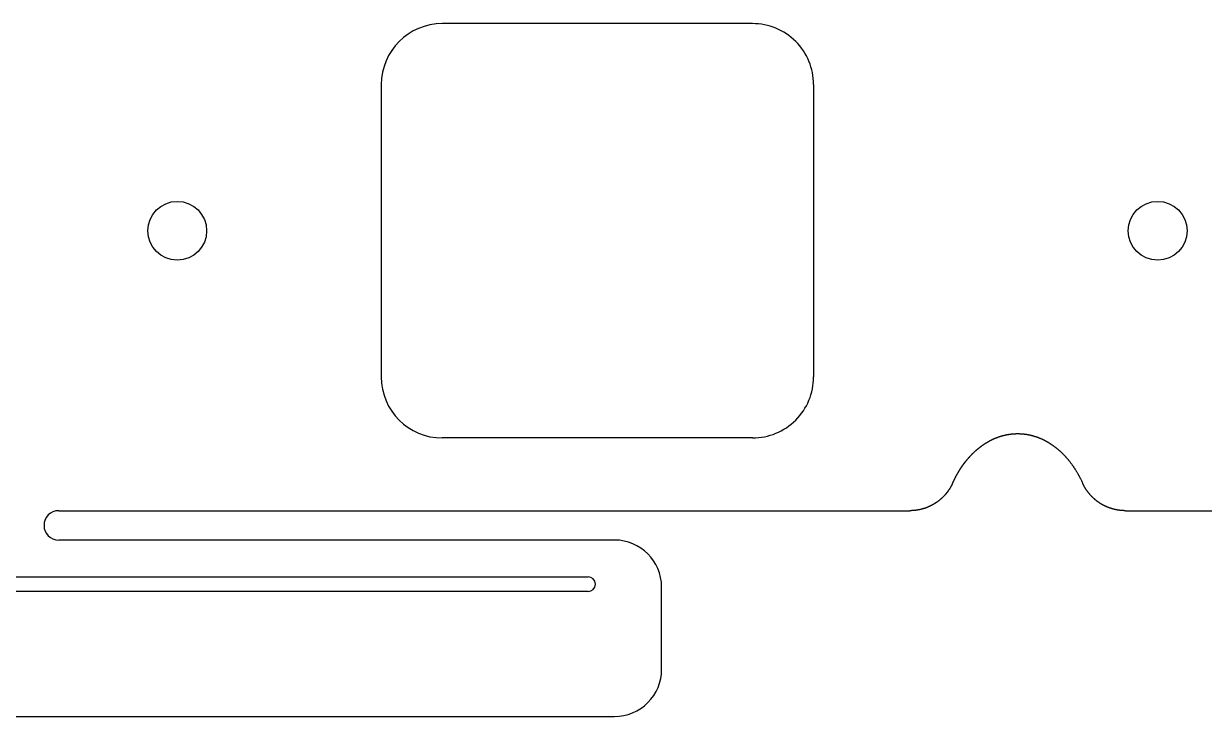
# Model space of a CAD drawing. Header units: millimetres. Extents: x -10 to 276, y -93 to 17.
# Drawn here: x 166.23 to 206.38, y -92.72 to -69.15 of the extents above; entities that cross this region are included whole.
import ezdxf

# ---------------------------------------------------------------- set-up
doc = ezdxf.new("R2010")
doc.units = ezdxf.units.MM
doc.layers.add('BLACK', color=7, linetype='CONTINUOUS')
doc.layers.add('Edge.Cuts', color=53, linetype='CONTINUOUS')

msp = doc.modelspace()

# ---------------------------------------------------------------- linework, layer by layer
at = {"layer": 'BLACK', "linetype": 'Continuous'}
for p, q in [((199.897659, -83.107439), (199.903838, -83.107037)), ((199.903838, -83.107037), (199.910017, -83.106655)), ((199.910017, -83.106655), (199.916198, -83.106293)), ((199.916198, -83.106293), (199.922378, -83.105951)), ((199.922378, -83.105951), (199.928559, -83.105628)), ((199.928559, -83.105628), (199.93474, -83.105326)), ((199.93474, -83.105326), (199.940922, -83.105044)), ((199.940922, -83.105044), (199.947103, -83.104782)), ((199.947103, -83.104782), (199.953285, -83.10454)), ((199.953285, -83.10454), (199.959468, -83.104318)), ((199.959468, -83.104318), (199.96565, -83.104116)), ((199.96565, -83.104116), (199.971833, -83.103934)), ((199.971833, -83.103934), (199.978016, -83.103772)), ((199.978016, -83.103772), (199.984199, -83.10363)), ((199.984199, -83.10363), (199.990382, -83.103508)), ((199.990382, -83.103508), (199.996565, -83.103406)), ((199.996565, -83.103406), (200.002749, -83.103324)), ((200.002749, -83.103324), (200.008932, -83.103262)), ((200.008932, -83.103262), (200.015116, -83.10322)), ((200.015116, -83.10322), (200.021299, -83.103198)), ((200.021299, -83.103198), (200.027483, -83.103196)), ((200.027483, -83.103196), (200.033666, -83.103214)), ((200.033666, -83.103214), (200.03985, -83.103252)), ((200.03985, -83.103252), (200.046033, -83.10331)), ((200.046033, -83.10331), (200.052216, -83.103389)), ((200.052216, -83.103389), (200.058399, -83.103487)), ((200.058399, -83.103487), (200.064582, -83.103605)), ((200.064582, -83.103605), (200.070765, -83.103743)), ((200.070765, -83.103743), (200.076948, -83.103901)), ((200.076948, -83.103901), (200.08313, -83.104079)), ((200.08313, -83.104079), (200.089313, -83.104277)), ((200.089313, -83.104277), (200.095495, -83.104495)), ((200.095495, -83.104495), (200.101677, -83.104733)), ((200.101677, -83.104733), (200.107858, -83.104991)), ((200.107858, -83.104991), (200.11404, -83.105269)), ((200.11404, -83.105269), (200.120221, -83.105567)), ((200.120221, -83.105567), (200.126401, -83.105885)), ((200.126401, -83.105885), (200.132581, -83.106224)), ((200.132581, -83.106224), (200.138761, -83.106582)), ((200.138761, -83.106582), (200.144941, -83.10696)), ((200.144941, -83.10696), (200.15112, -83.107358)), ((198.817406, -83.50869), (198.823102, -83.504622)), ((198.823102, -83.504622), (198.828799, -83.500577)), ((198.828799, -83.500577), (198.834506, -83.49655)), ((198.834506, -83.49655), (198.840214, -83.492547)), ((198.840214, -83.492547), (198.845932, -83.488561)), ((198.845932, -83.488561), (198.851651, -83.484599)), ((198.851651, -83.484599), (198.857379, -83.480654)), ((198.857379, -83.480654), (198.863109, -83.476734)), ((198.863109, -83.476734), (198.868848, -83.472831)), ((198.868848, -83.472831), (198.874587, -83.468952)), ((198.874587, -83.468952), (198.880337, -83.46509)), ((198.880337, -83.46509), (198.886086, -83.461253)), ((198.886086, -83.461253), (198.891846, -83.457432)), ((198.891846, -83.457432), (198.897605, -83.453636)), ((198.897605, -83.453636), (198.903375, -83.449857)), ((198.903375, -83.449857), (198.909144, -83.446102)), ((198.909144, -83.446102), (198.914924, -83.442365)), ((198.914924, -83.442365), (198.920703, -83.438652)), ((198.920703, -83.438652), (198.926492, -83.434956)), ((198.926492, -83.434956), (198.93228, -83.431284)), ((198.93228, -83.431284), (198.938079, -83.427629)), ((198.938079, -83.427629), (198.943877, -83.423999)), ((198.943877, -83.423999), (198.949685, -83.420386)), ((198.949685, -83.420386), (198.955492, -83.416797)), ((198.955492, -83.416797), (198.961309, -83.413225)), ((198.961309, -83.413225), (198.967125, -83.409678)), ((198.967125, -83.409678), (198.972951, -83.406148)), ((198.972951, -83.406148), (198.978776, -83.402642)), ((198.978776, -83.402642), (198.984611, -83.399153)), ((198.984611, -83.399153), (198.990445, -83.395688)), ((198.990445, -83.395688), (198.996288, -83.392241)), ((198.996288, -83.392241), (199.00213, -83.388818)), ((199.00213, -83.388818), (199.007982, -83.385412)), ((199.007982, -83.385412), (199.013833, -83.382031)), ((199.013833, -83.382031), (199.019694, -83.378666)), ((199.019694, -83.378666), (199.025553, -83.375326)), ((199.025553, -83.375326), (199.031421, -83.372003)), ((199.031421, -83.372003), (199.037289, -83.368704)), ((199.037289, -83.368704), (199.043166, -83.365423)), ((199.043166, -83.365423), (199.049041, -83.362165)), ((199.049041, -83.362165), (199.054926, -83.358925)), ((199.054926, -83.358925), (199.060809, -83.355709)), ((199.060809, -83.355709), (199.066702, -83.35251)), ((199.066702, -83.35251), (199.072593, -83.349335)), ((199.072593, -83.349335), (199.078493, -83.346178)), ((199.078493, -83.346178), (199.084392, -83.343045)), ((199.084392, -83.343045), (199.0903, -83.339929)), ((199.0903, -83.339929), (199.096206, -83.336836)), ((199.096206, -83.336836), (199.102121, -83.333762)), ((199.102121, -83.333762), (199.108035, -83.330711)), ((199.108035, -83.330711), (199.113958, -83.327678)), ((199.113958, -83.327678), (199.119879, -83.324668)), ((199.119879, -83.324668), (199.125809, -83.321676)), ((199.125809, -83.321676), (199.131737, -83.318708)), ((199.131737, -83.318708), (199.137674, -83.315757)), ((199.137674, -83.315757), (199.143609, -83.31283)), ((199.143609, -83.31283), (199.149553, -83.309921)), ((199.149553, -83.309921), (199.155495, -83.307034)), ((199.155495, -83.307034), (199.161446, -83.304166)), ((199.161446, -83.304166), (199.167395, -83.301321)), ((199.167395, -83.301321), (199.173353, -83.298495)), ((199.173353, -83.298495), (199.179309, -83.295691)), ((199.179309, -83.295691), (199.185273, -83.292905)), ((199.185273, -83.292905), (199.191235, -83.290142)), ((199.191235, -83.290142), (199.197206, -83.287398)), ((199.197206, -83.287398), (199.203175, -83.284676)), ((199.203175, -83.284676), (199.209152, -83.281973)), ((199.209152, -83.281973), (199.215128, -83.279292)), ((199.215128, -83.279292), (199.221111, -83.27663)), ((199.221111, -83.27663), (199.227093, -83.27399)), ((199.227093, -83.27399), (199.233083, -83.271369)), ((199.233083, -83.271369), (199.239071, -83.26877)), ((199.239071, -83.26877), (199.245067, -83.26619)), ((199.245067, -83.26619), (199.251061, -83.263632)), ((199.251061, -83.263632), (199.257063, -83.261093)), ((199.257063, -83.261093), (199.263063, -83.258576)), ((199.263063, -83.258576), (199.269071, -83.256078)), ((199.269071, -83.256078), (199.275077, -83.253602)), ((199.275077, -83.253602), (199.281091, -83.251144)), ((199.281091, -83.251144), (199.287103, -83.248709)), ((199.287103, -83.248709), (199.293123, -83.246293)), ((199.293123, -83.246293), (199.299141, -83.243899)), ((199.299141, -83.243899), (199.305166, -83.241523)), ((199.305166, -83.241523), (199.31119, -83.239169)), ((199.31119, -83.239169), (199.317221, -83.236835)), ((199.317221, -83.236835), (199.32325, -83.234522)), ((199.32325, -83.234522), (199.329287, -83.232228)), ((199.329287, -83.232228), (199.335322, -83.229956)), ((199.335322, -83.229956), (199.341364, -83.227703)), ((199.341364, -83.227703), (199.347404, -83.225471)), ((199.347404, -83.225471), (199.353452, -83.223259)), ((199.353452, -83.223259), (199.359497, -83.221068)), ((199.359497, -83.221068), (199.36555, -83.218896)), ((199.36555, -83.218896), (199.371601, -83.216746)), ((199.371601, -83.216746), (199.37766, -83.214615)), ((199.37766, -83.214615), (199.383716, -83.212506)), ((199.383716, -83.212506), (199.38978, -83.210415)), ((199.38978, -83.210415), (199.395841, -83.208346)), ((199.395841, -83.208346), (199.40191, -83.206296)), ((199.40191, -83.206296), (199.407977, -83.204268)), ((199.407977, -83.204268), (199.414051, -83.202259)), ((199.414051, -83.202259), (199.420122, -83.200271)), ((199.420122, -83.200271), (199.426201, -83.198302)), ((199.426201, -83.198302), (199.432278, -83.196354)), ((199.432278, -83.196354), (199.438362, -83.194426)), ((199.438362, -83.194426), (199.444444, -83.192519)), ((199.444444, -83.192519), (199.450533, -83.190631)), ((199.450533, -83.190631), (199.456619, -83.188765)), ((199.456619, -83.188765), (199.462713, -83.186917)), ((199.462713, -83.186917), (199.468805, -83.185091)), ((199.468805, -83.185091), (199.474903, -83.183283)), ((199.474903, -83.183283), (199.481, -83.181498)), ((199.481, -83.181498), (199.487103, -83.179731)), ((199.487103, -83.179731), (199.493204, -83.177985)), ((199.493204, -83.177985), (199.499312, -83.176259)), ((199.499312, -83.176259), (199.505418, -83.174554)), ((199.505418, -83.174554), (199.511531, -83.172867)), ((199.511531, -83.172867), (199.517642, -83.171202)), ((199.517642, -83.171202), (199.523759, -83.169556)), ((199.523759, -83.169556), (199.529875, -83.167931)), ((199.529875, -83.167931), (199.535997, -83.166326)), ((199.535997, -83.166326), (199.542117, -83.164741)), ((199.542117, -83.164741), (199.548243, -83.163176)), ((199.548243, -83.163176), (199.554368, -83.161631)), ((199.554368, -83.161631), (199.560499, -83.160106)), ((199.560499, -83.160106), (199.571377, -83.15745)), ((199.571377, -83.15745), (199.5775, -83.155984)), ((199.5775, -83.155984), (199.583625, -83.154538)), ((199.583625, -83.154538), (199.589751, -83.153112)), ((199.589751, -83.153112), (199.59588, -83.151706)), ((199.59588, -83.151706), (199.602009, -83.15032)), ((199.602009, -83.15032), (199.608141, -83.148955)), ((199.608141, -83.148955), (199.614273, -83.147609)), ((199.614273, -83.147609), (199.620408, -83.146284)), ((199.620408, -83.146284), (199.626544, -83.144979)), ((199.626544, -83.144979), (199.632682, -83.143694)), ((199.632682, -83.143694), (199.63882, -83.142429)), ((199.63882, -83.142429), (199.644961, -83.141184)), ((199.644961, -83.141184), (199.651103, -83.13996)), ((199.651103, -83.13996), (199.657246, -83.138755)), ((199.657246, -83.138755), (199.66339, -83.137571)), ((199.66339, -83.137571), (199.669537, -83.136406)), ((199.669537, -83.136406), (199.675683, -83.135262)), ((199.675683, -83.135262), (199.681832, -83.134138)), ((199.681832, -83.134138), (199.687982, -83.133034)), ((199.687982, -83.133034), (199.694133, -83.13195)), ((199.694133, -83.13195), (199.700285, -83.130887)), ((199.700285, -83.130887), (199.706439, -83.129843)), ((199.706439, -83.129843), (199.712593, -83.128819)), ((199.712593, -83.128819), (199.718749, -83.127816)), ((199.718749, -83.127816), (199.724906, -83.126832)), ((199.724906, -83.126832), (199.731064, -83.125869)), ((199.731064, -83.125869), (199.737223, -83.124926)), ((199.737223, -83.124926), (199.743383, -83.124002)), ((199.743383, -83.124002), (199.749544, -83.123099)), ((199.749544, -83.123099), (199.755706, -83.122216)), ((199.755706, -83.122216), (199.761869, -83.121353)), ((199.761869, -83.121353), (199.768034, -83.12051)), ((199.768034, -83.12051), (199.774198, -83.119687)), ((199.774198, -83.119687), (199.780364, -83.118885)), ((199.780364, -83.118885), (199.786531, -83.118102)), ((199.786531, -83.118102), (199.792699, -83.117339)), ((199.792699, -83.117339), (199.798867, -83.116597)), ((199.798867, -83.116597), (199.805037, -83.115874)), ((199.805037, -83.115874), (199.811207, -83.115171)), ((199.811207, -83.115171), (199.817378, -83.114489)), ((199.817378, -83.114489), (199.823549, -83.113826)), ((199.823549, -83.113826), (199.829722, -83.113184)), ((199.829722, -83.113184), (199.835895, -83.112561)), ((199.835895, -83.112561), (199.842069, -83.111959)), ((199.842069, -83.111959), (199.848243, -83.111377)), ((199.848243, -83.111377), (199.854418, -83.110814)), ((199.854418, -83.110814), (199.860593, -83.110272)), ((199.860593, -83.110272), (199.86677, -83.10975)), ((199.86677, -83.10975), (199.872946, -83.109248)), ((199.872946, -83.109248), (199.879124, -83.108765)), ((199.879124, -83.108765), (199.885301, -83.108303)), ((199.885301, -83.108303), (199.89148, -83.107861)), ((199.89148, -83.107861), (199.897659, -83.107439)), ((200.15112, -83.107358), (200.157298, -83.107776)), ((200.157298, -83.107776), (200.163476, -83.108214)), ((200.163476, -83.108214), (200.169654, -83.108673)), ((200.169654, -83.108673), (200.175831, -83.109151)), ((200.175831, -83.109151), (200.182007, -83.109649)), ((200.182007, -83.109649), (200.188183, -83.110167)), ((200.188183, -83.110167), (200.194359, -83.110706)), ((200.194359, -83.110706), (200.200534, -83.111264)), ((200.200534, -83.111264), (200.206708, -83.111842)), ((200.206708, -83.111842), (200.212881, -83.112441)), ((200.212881, -83.112441), (200.219054, -83.113059)), ((200.219054, -83.113059), (200.225226, -83.113698)), ((200.225226, -83.113698), (200.231397, -83.114356)), ((200.231397, -83.114356), (200.237568, -83.115035)), ((200.237568, -83.115035), (200.243738, -83.115733)), ((200.243738, -83.115733), (200.249907, -83.116452)), ((200.249907, -83.116452), (200.256076, -83.11719)), ((200.256076, -83.11719), (200.262243, -83.117949)), ((200.262243, -83.117949), (200.26841, -83.118728)), ((200.26841, -83.118728), (200.274576, -83.119527)), ((200.274576, -83.119527), (200.280741, -83.120346)), ((200.280741, -83.120346), (200.286905, -83.121185)), ((200.286905, -83.121185), (200.293068, -83.122044)), ((200.293068, -83.122044), (200.29923, -83.122923)), ((200.29923, -83.122923), (200.305392, -83.123822)), ((200.305392, -83.123822), (200.311552, -83.124741)), ((200.311552, -83.124741), (200.317711, -83.12568)), ((200.317711, -83.12568), (200.323869, -83.12664)), ((200.323869, -83.12664), (200.332942, -83.12809)), ((200.332942, -83.12809), (200.345253, -83.130128)), ((200.345253, -83.130128), (200.357559, -83.132247)), ((200.357559, -83.132247), (200.369857, -83.134445)), ((200.369857, -83.134445), (200.382149, -83.136723)), ((200.382149, -83.136723), (200.394435, -83.139082)), ((200.394435, -83.139082), (200.406714, -83.14152)), ((200.406714, -83.14152), (200.418986, -83.144039)), ((200.418986, -83.144039), (200.431251, -83.146638)), ((200.431251, -83.146638), (200.443509, -83.149317)), ((200.443509, -83.149317), (200.455761, -83.152076)), ((200.455761, -83.152076), (200.468004, -83.154916)), ((200.468004, -83.154916), (200.480241, -83.157836)), ((200.480241, -83.157836), (200.49247, -83.160836)), ((200.49247, -83.160836), (200.504692, -83.163917)), ((200.504692, -83.163917), (200.516906, -83.167079)), ((200.516906, -83.167079), (200.529112, -83.170321)), ((200.529112, -83.170321), (200.54131, -83.173643)), ((200.54131, -83.173643), (200.5535, -83.177046)), ((200.5535, -83.177046), (200.565682, -83.18053)), ((200.565682, -83.18053), (200.577855, -83.184095)), ((200.577855, -83.184095), (200.59002, -83.18774)), ((200.59002, -83.18774), (200.602176, -83.191467)), ((200.602176, -83.191467), (200.614324, -83.195274)), ((200.614324, -83.195274), (200.626462, -83.199162)), ((200.626462, -83.199162), (200.638591, -83.203131)), ((200.638591, -83.203131), (200.650711, -83.207181)), ((200.650711, -83.207181), (200.662822, -83.211313)), ((200.662822, -83.211313), (200.674923, -83.215525)), ((200.674923, -83.215525), (200.687014, -83.219819)), ((200.687014, -83.219819), (200.699094, -83.224194)), ((200.699094, -83.224194), (200.711165, -83.22865)), ((200.711165, -83.22865), (200.723225, -83.233188)), ((200.723225, -83.233188), (200.735275, -83.237807)), ((200.735275, -83.237807), (200.747314, -83.242508)), ((200.747314, -83.242508), (200.759342, -83.24729)), ((200.759342, -83.24729), (200.771358, -83.252154)), ((200.771358, -83.252154), (200.783363, -83.257099)), ((200.783363, -83.257099), (200.795357, -83.262126)), ((200.795357, -83.262126), (200.807338, -83.267235)), ((200.807338, -83.267235), (200.819308, -83.272425)), ((200.819308, -83.272425), (200.831265, -83.277698)), ((200.831265, -83.277698), (200.843209, -83.283052)), ((200.843209, -83.283052), (200.855141, -83.288488)), ((200.855141, -83.288488), (200.867059, -83.294005)), ((200.867059, -83.294005), (200.878964, -83.299605)), ((200.878964, -83.299605), (200.890856, -83.305287)), ((200.890856, -83.305287), (200.902733, -83.311051)), ((200.902733, -83.311051), (200.914597, -83.316896)), ((200.914597, -83.316896), (200.926446, -83.322824)), ((200.926446, -83.322824), (200.938281, -83.328834)), ((200.938281, -83.328834), (200.9501, -83.334926)), ((200.9501, -83.334926), (200.961904, -83.3411)), ((200.961904, -83.3411), (200.973693, -83.347356)), ((200.973693, -83.347356), (200.985466, -83.353694)), ((200.985466, -83.353694), (200.997222, -83.360114)), ((200.997222, -83.360114), (201.008963, -83.366617)), ((201.008963, -83.366617), (201.020686, -83.373201)), ((201.020686, -83.373201), (201.032393, -83.379868)), ((201.032393, -83.379868), (201.044082, -83.386617)), ((201.044082, -83.386617), (201.051855, -83.391156)), ((201.051855, -83.391156), (201.063529, -83.39805)), ((201.063529, -83.39805), (201.075182, -83.405025)), ((201.075182, -83.405025), (201.086816, -83.412081)), ((201.086816, -83.412081), (201.098429, -83.419218)), ((201.098429, -83.419218), (201.110022, -83.426437)), ((201.110022, -83.426437), (201.121594, -83.433736)), ((201.121594, -83.433736), (201.133145, -83.441118)), ((201.133145, -83.441118), (201.144676, -83.44858)), ((201.144676, -83.44858), (201.156186, -83.456125)), ((201.156186, -83.456125), (201.167674, -83.463751)), ((201.167674, -83.463751), (201.179142, -83.471459)), ((201.179142, -83.471459), (201.190588, -83.479248)), ((201.190588, -83.479248), (201.202012, -83.48712)), ((201.202012, -83.48712), (201.213415, -83.495074)), ((201.213415, -83.495074), (201.224795, -83.50311)), ((201.224795, -83.50311), (201.236154, -83.511228)), ((198.369737, -83.915721), (198.374848, -83.909955)), ((198.374848, -83.909955), (198.379966, -83.904211)), ((198.379966, -83.904211), (198.385094, -83.898485)), ((198.385094, -83.898485), (198.390228, -83.892782)), ((198.390228, -83.892782), (198.395374, -83.887097)), ((198.395374, -83.887097), (198.400525, -83.881434)), ((198.400525, -83.881434), (198.405688, -83.87579)), ((198.405688, -83.87579), (198.410856, -83.870169)), ((198.410856, -83.870169), (198.416035, -83.864565)), ((198.416035, -83.864565), (198.42122, -83.858985)), ((198.42122, -83.858985), (198.426416, -83.853422)), ((198.426416, -83.853422), (198.431618, -83.847882)), ((198.431618, -83.847882), (198.43683, -83.842361)), ((198.43683, -83.842361), (198.442049, -83.836862)), ((198.442049, -83.836862), (198.447277, -83.831381)), ((198.447277, -83.831381), (198.452512, -83.825923)), ((198.452512, -83.825923), (198.457757, -83.820484)), ((198.457757, -83.820484), (198.463007, -83.815067)), ((198.463007, -83.815067), (198.468268, -83.809668)), ((198.468268, -83.809668), (198.473535, -83.804292)), ((198.473535, -83.804292), (198.478812, -83.798934)), ((198.478812, -83.798934), (198.484094, -83.793599)), ((198.484094, -83.793599), (198.489387, -83.788282)), ((198.489387, -83.788282), (198.494685, -83.782988)), ((198.494685, -83.782988), (198.499993, -83.777712)), ((198.499993, -83.777712), (198.505307, -83.772459)), ((198.505307, -83.772459), (198.51063, -83.767225)), ((198.51063, -83.767225), (198.515959, -83.762013)), ((198.515959, -83.762013), (198.521298, -83.756819)), ((198.521298, -83.756819), (198.526643, -83.751648)), ((198.526643, -83.751648), (198.531997, -83.746495)), ((198.531997, -83.746495), (198.537356, -83.741365)), ((198.537356, -83.741365), (198.542725, -83.736254)), ((198.542725, -83.736254), (198.548099, -83.731165)), ((198.548099, -83.731165), (198.553483, -83.726094)), ((198.553483, -83.726094), (198.558872, -83.721047)), ((198.558872, -83.721047), (198.564271, -83.716017)), ((198.564271, -83.716017), (198.569675, -83.71101)), ((198.569675, -83.71101), (198.575088, -83.706022)), ((198.575088, -83.706022), (198.580506, -83.701056)), ((198.580506, -83.701056), (198.585934, -83.696109)), ((198.585934, -83.696109), (198.591366, -83.691184)), ((198.591366, -83.691184), (198.596808, -83.686278)), ((198.596808, -83.686278), (198.602255, -83.681395)), ((198.602255, -83.681395), (198.607711, -83.67653)), ((198.607711, -83.67653), (198.613172, -83.671687)), ((198.613172, -83.671687), (198.618642, -83.666863)), ((198.618642, -83.666863), (198.624117, -83.662062)), ((198.624117, -83.662062), (198.6296, -83.657279)), ((198.6296, -83.657279), (198.635089, -83.652519)), ((198.635089, -83.652519), (198.640587, -83.647777)), ((198.640587, -83.647777), (198.646089, -83.643058)), ((198.646089, -83.643058), (198.6516, -83.638357)), ((198.6516, -83.638357), (198.657116, -83.633679)), ((198.657116, -83.633679), (198.662641, -83.629019)), ((198.662641, -83.629019), (198.66817, -83.624382)), ((198.66817, -83.624382), (198.673708, -83.619764)), ((198.673708, -83.619764), (198.67925, -83.615168)), ((198.67925, -83.615168), (198.684801, -83.610591)), ((198.684801, -83.610591), (198.690357, -83.606036)), ((198.690357, -83.606036), (198.695921, -83.601499)), ((198.695921, -83.601499), (198.701489, -83.596985)), ((198.701489, -83.596985), (198.707066, -83.59249)), ((198.707066, -83.59249), (198.712648, -83.588017)), ((198.712648, -83.588017), (198.718238, -83.583563)), ((198.718238, -83.583563), (198.723832, -83.579131)), ((198.723832, -83.579131), (198.729434, -83.574718)), ((198.729434, -83.574718), (198.735041, -83.570328)), ((198.735041, -83.570328), (198.740656, -83.565955)), ((198.740656, -83.565955), (198.746275, -83.561606)), ((198.746275, -83.561606), (198.751903, -83.557275)), ((198.751903, -83.557275), (198.757534, -83.552966)), ((198.757534, -83.552966), (198.763174, -83.548676)), ((198.763174, -83.548676), (198.768818, -83.544408)), ((198.768818, -83.544408), (198.77447, -83.540159)), ((198.77447, -83.540159), (198.780125, -83.535933)), ((198.780125, -83.535933), (198.785789, -83.531724)), ((198.785789, -83.531724), (198.791457, -83.527539)), ((198.791457, -83.527539), (198.797133, -83.523372)), ((198.797133, -83.523372), (198.800361, -83.521013)), ((198.800361, -83.521013), (198.806035, -83.516886)), ((198.806035, -83.516886), (198.81172, -83.512776)), ((198.81172, -83.512776), (198.817406, -83.50869)), ((201.236154, -83.511228), (201.24749, -83.519428)), ((201.24749, -83.519428), (201.258804, -83.527711)), ((201.258804, -83.527711), (201.270095, -83.536076)), ((201.270095, -83.536076), (201.281363, -83.544524)), ((201.281363, -83.544524), (201.292608, -83.553054)), ((201.292608, -83.553054), (201.30383, -83.561667)), ((201.30383, -83.561667), (201.315028, -83.570363)), ((201.315028, -83.570363), (201.326202, -83.579141)), ((201.326202, -83.579141), (201.337353, -83.588002)), ((201.337353, -83.588002), (201.348479, -83.596946)), ((201.348479, -83.596946), (201.359581, -83.605973)), ((201.359581, -83.605973), (201.370658, -83.615082)), ((201.370658, -83.615082), (201.38171, -83.624275)), ((201.38171, -83.624275), (201.392737, -83.63355)), ((201.392737, -83.63355), (201.403738, -83.642909)), ((201.403738, -83.642909), (201.414714, -83.65235)), ((201.414714, -83.65235), (201.425663, -83.661875)), ((201.425663, -83.661875), (201.436586, -83.671482)), ((201.436586, -83.671482), (201.447483, -83.681173)), ((201.447483, -83.681173), (201.458353, -83.690946)), ((201.458353, -83.690946), (201.469195, -83.700803)), ((201.469195, -83.700803), (201.48001, -83.710742)), ((201.48001, -83.710742), (201.490797, -83.720765)), ((201.490797, -83.720765), (201.501556, -83.73087)), ((201.501556, -83.73087), (201.512287, -83.741058)), ((201.512287, -83.741058), (201.522988, -83.751329)), ((201.522988, -83.751329), (201.533661, -83.761683)), ((201.533661, -83.761683), (201.544304, -83.77212)), ((201.544304, -83.77212), (201.554917, -83.782639)), ((201.554917, -83.782639), (201.5655, -83.793241)), ((201.5655, -83.793241), (201.576053, -83.803926)), ((201.576053, -83.803926), (201.586575, -83.814693)), ((201.586575, -83.814693), (201.597065, -83.825542)), ((201.597065, -83.825542), (201.607524, -83.836473)), ((201.607524, -83.836473), (201.61795, -83.847487)), ((201.61795, -83.847487), (201.628345, -83.858582)), ((201.628345, -83.858582), (201.638706, -83.86976)), ((201.638706, -83.86976), (201.649034, -83.881019)), ((201.649034, -83.881019), (201.659328, -83.892359)), ((201.659328, -83.892359), (201.669589, -83.903781)), ((201.669589, -83.903781), (201.679815, -83.915284)), ((198.071557, -84.312533), (198.07605, -84.305526)), ((198.07605, -84.305526), (198.080553, -84.29854)), ((198.080553, -84.29854), (198.085068, -84.291572)), ((198.085068, -84.291572), (198.089593, -84.284626)), ((198.089593, -84.284626), (198.094131, -84.277697)), ((198.094131, -84.277697), (198.098678, -84.27079)), ((198.098678, -84.27079), (198.103238, -84.2639)), ((198.103238, -84.2639), (198.107808, -84.257032)), ((198.107808, -84.257032), (198.112389, -84.250182)), ((198.112389, -84.250182), (198.11698, -84.243354)), ((198.11698, -84.243354), (198.121584, -84.236543)), ((198.121584, -84.236543), (198.126197, -84.229753)), ((198.126197, -84.229753), (198.130822, -84.222982)), ((198.130822, -84.222982), (198.135456, -84.216232)), ((198.135456, -84.216232), (198.140103, -84.2095)), ((198.140103, -84.2095), (198.144758, -84.20279)), ((198.144758, -84.20279), (198.149426, -84.196098)), ((198.149426, -84.196098), (198.154103, -84.189427)), ((198.154103, -84.189427), (198.158792, -84.182774)), ((198.158792, -84.182774), (198.16349, -84.176144)), ((198.16349, -84.176144), (198.168199, -84.169531)), ((198.168199, -84.169531), (198.172918, -84.16294)), ((198.172918, -84.16294), (198.177649, -84.156366)), ((198.177649, -84.156366), (198.182388, -84.149815)), ((198.182388, -84.149815), (198.187139, -84.143282)), ((198.187139, -84.143282), (198.191899, -84.13677)), ((198.191899, -84.13677), (198.19667, -84.130277)), ((198.19667, -84.130277), (198.20145, -84.123806)), ((198.20145, -84.123806), (198.206242, -84.117352)), ((198.206242, -84.117352), (198.211042, -84.110921)), ((198.211042, -84.110921), (198.215854, -84.104507)), ((198.215854, -84.104507), (198.220674, -84.098116)), ((198.220674, -84.098116), (198.225506, -84.091742)), ((198.225506, -84.091742), (198.230346, -84.085391)), ((198.230346, -84.085391), (198.235198, -84.079058)), ((198.235198, -84.079058), (198.240057, -84.072747)), ((198.240057, -84.072747), (198.244928, -84.066454)), ((198.244928, -84.066454), (198.249808, -84.060183)), ((198.249808, -84.060183), (198.254698, -84.05393)), ((198.254698, -84.05393), (198.259597, -84.047699)), ((198.259597, -84.047699), (198.264506, -84.041487)), ((198.264506, -84.041487), (198.269424, -84.035297)), ((198.269424, -84.035297), (198.274353, -84.029124)), ((198.274353, -84.029124), (198.279289, -84.022975)), ((198.279289, -84.022975), (198.284237, -84.016843)), ((198.284237, -84.016843), (198.289192, -84.010733)), ((198.289192, -84.010733), (198.294159, -84.004642)), ((198.294159, -84.004642), (198.299133, -83.998573)), ((198.299133, -83.998573), (198.304118, -83.992522)), ((198.304118, -83.992522), (198.309111, -83.986493)), ((198.309111, -83.986493), (198.314114, -83.980483)), ((198.314114, -83.980483), (198.319125, -83.974495)), ((198.319125, -83.974495), (198.324147, -83.968525)), ((198.324147, -83.968525), (198.329176, -83.962578)), ((198.329176, -83.962578), (198.334216, -83.956648)), ((198.334216, -83.956648), (198.339263, -83.950742)), ((198.339263, -83.950742), (198.344321, -83.944853)), ((198.344321, -83.944853), (198.349386, -83.938987)), ((198.349386, -83.938987), (198.354461, -83.933139)), ((198.354461, -83.933139), (198.359544, -83.927313)), ((198.359544, -83.927313), (198.364637, -83.921506)), ((198.364637, -83.921506), (198.369737, -83.915721)), ((201.679815, -83.915284), (201.690006, -83.926868)), ((201.690006, -83.926868), (201.700161, -83.938533)), ((201.700161, -83.938533), (201.710281, -83.950278)), ((201.710281, -83.950278), (201.720365, -83.962104)), ((201.720365, -83.962104), (201.730412, -83.97401)), ((201.730412, -83.97401), (201.740421, -83.985996)), ((201.740421, -83.985996), (201.747868, -83.994994)), ((201.747868, -83.994994), (201.757825, -84.007135)), ((201.757825, -84.007135), (201.767743, -84.019355)), ((201.767743, -84.019355), (201.777622, -84.031652)), ((201.777622, -84.031652), (201.787461, -84.044027)), ((201.787461, -84.044027), (201.797259, -84.056481)), ((201.797259, -84.056481), (201.807017, -84.069012)), ((201.807017, -84.069012), (201.816735, -84.081621)), ((201.816735, -84.081621), (201.826411, -84.094308)), ((201.826411, -84.094308), (201.836047, -84.107073)), ((201.836047, -84.107073), (201.845641, -84.119916)), ((201.845641, -84.119916), (201.855193, -84.132836)), ((201.855193, -84.132836), (201.864704, -84.145834)), ((201.864704, -84.145834), (201.874172, -84.15891)), ((201.874172, -84.15891), (201.883598, -84.172063)), ((201.883598, -84.172063), (201.89298, -84.185294)), ((201.89298, -84.185294), (201.90232, -84.198602)), ((201.90232, -84.198602), (201.911616, -84.211987)), ((201.911616, -84.211987), (201.920869, -84.225449)), ((201.920869, -84.225449), (201.930077, -84.238989)), ((201.930077, -84.238989), (201.939241, -84.252605)), ((201.939241, -84.252605), (201.948361, -84.266298)), ((201.948361, -84.266298), (201.957435, -84.280067)), ((201.957435, -84.280067), (201.966465, -84.293913)), ((201.966465, -84.293913), (201.975448, -84.307836)), ((201.975448, -84.307836), (201.984386, -84.321834)), ((197.846867, -84.719484), (197.850657, -84.711508)), ((197.850657, -84.711508), (197.854463, -84.703545)), ((197.854463, -84.703545), (197.858282, -84.695603)), ((197.858282, -84.695603), (197.862116, -84.687675)), ((197.862116, -84.687675), (197.865962, -84.679767)), ((197.865962, -84.679767), (197.869824, -84.671873)), ((197.869824, -84.671873), (197.873698, -84.663999)), ((197.873698, -84.663999), (197.877588, -84.656139)), ((197.877588, -84.656139), (197.88149, -84.648301)), ((197.88149, -84.648301), (197.885407, -84.640476)), ((197.885407, -84.640476), (197.889336, -84.632671)), ((197.889336, -84.632671), (197.893281, -84.624881)), ((197.893281, -84.624881), (197.897237, -84.617112)), ((197.897237, -84.617112), (197.901209, -84.609356)), ((197.901209, -84.609356), (197.905192, -84.601622)), ((197.905192, -84.601622), (197.909191, -84.593902)), ((197.909191, -84.593902), (197.913201, -84.586203)), ((197.913201, -84.586203), (197.917226, -84.578518)), ((197.917226, -84.578518), (197.921263, -84.570855)), ((197.921263, -84.570855), (197.925315, -84.563205)), ((197.925315, -84.563205), (197.929378, -84.555577)), ((197.929378, -84.555577), (197.933457, -84.547963)), ((197.933457, -84.547963), (197.937547, -84.540371)), ((197.937547, -84.540371), (197.941651, -84.532792)), ((197.941651, -84.532792), (197.945767, -84.525236)), ((197.945767, -84.525236), (197.949898, -84.517693)), ((197.949898, -84.517693), (197.954039, -84.510173)), ((197.954039, -84.510173), (197.958196, -84.502666)), ((197.958196, -84.502666), (197.962364, -84.495182)), ((197.962364, -84.495182), (197.966546, -84.487712)), ((197.966546, -84.487712), (197.970739, -84.480263)), ((197.970739, -84.480263), (197.974947, -84.472829)), ((197.974947, -84.472829), (197.979165, -84.465418)), ((197.979165, -84.465418), (197.983399, -84.45802)), ((197.983399, -84.45802), (197.987642, -84.450645)), ((197.987642, -84.450645), (197.991901, -84.443284)), ((197.991901, -84.443284), (197.996169, -84.435945)), ((197.996169, -84.435945), (198.000453, -84.428621)), ((198.000453, -84.428621), (198.004746, -84.421319)), ((198.004746, -84.421319), (198.009055, -84.414032)), ((198.009055, -84.414032), (198.013373, -84.406767)), ((198.013373, -84.406767), (198.017706, -84.399516)), ((198.017706, -84.399516), (198.022049, -84.392288)), ((198.022049, -84.392288), (198.026406, -84.385075)), ((198.026406, -84.385075), (198.030773, -84.377884)), ((198.030773, -84.377884), (198.035155, -84.370708)), ((198.035155, -84.370708), (198.04043, -84.362119)), ((198.04043, -84.362119), (198.044842, -84.354978)), ((198.044842, -84.354978), (198.049266, -84.347854)), ((198.049266, -84.347854), (198.053701, -84.340752)), ((198.053701, -84.340752), (198.058149, -84.333667)), ((198.058149, -84.333667), (198.062606, -84.326603)), ((198.062606, -84.326603), (198.067077, -84.319557)), ((198.067077, -84.319557), (198.071557, -84.312533)), ((201.984386, -84.321834), (201.993277, -84.335909)), ((201.993277, -84.335909), (202.002122, -84.350059)), ((202.002122, -84.350059), (202.010919, -84.364285)), ((202.010919, -84.364285), (202.01967, -84.378586)), ((202.01967, -84.378586), (202.028372, -84.392963)), ((202.028372, -84.392963), (202.037027, -84.407415)), ((202.037027, -84.407415), (202.045633, -84.421941)), ((202.045633, -84.421941), (202.054191, -84.436542)), ((202.054191, -84.436542), (202.062699, -84.451216)), ((202.062699, -84.451216), (202.071158, -84.465965)), ((202.071158, -84.465965), (202.079567, -84.480788)), ((202.079567, -84.480788), (202.087926, -84.495684)), ((202.087926, -84.495684), (202.096234, -84.510653)), ((202.096234, -84.510653), (202.104491, -84.525695)), ((202.104491, -84.525695), (202.112697, -84.54081)), ((202.112697, -84.54081), (202.120851, -84.555996)), ((202.120851, -84.555996), (202.128953, -84.571255)), ((202.128953, -84.571255), (202.137002, -84.586584)), ((202.137002, -84.586584), (202.144999, -84.601985)), ((202.144999, -84.601985), (202.152942, -84.617457)), ((202.152942, -84.617457), (202.160831, -84.632999)), ((202.160831, -84.632999), (202.168666, -84.64861)), ((202.168666, -84.64861), (202.176447, -84.664292)), ((202.176447, -84.664292), (202.184173, -84.680042)), ((202.184173, -84.680042), (202.191843, -84.69586)), ((202.191843, -84.69586), (202.199458, -84.711747)), ((202.199458, -84.711747), (202.207016, -84.727702)), ((197.618238, -85.112107), (197.61474, -85.116553)), ((197.62172, -85.107649), (197.618238, -85.112107)), ((197.625187, -85.103178), (197.62172, -85.107649)), ((197.628638, -85.098695), (197.625187, -85.103178)), ((197.632072, -85.0942), (197.628638, -85.098695)), ((197.635491, -85.089693), (197.632072, -85.0942)), ((197.638894, -85.085173), (197.635491, -85.089693)), ((197.642281, -85.080642), (197.638894, -85.085173)), ((197.645652, -85.076099), (197.642281, -85.080642)), ((197.649007, -85.071544), (197.645652, -85.076099)), ((197.652345, -85.066977), (197.649007, -85.071544)), ((197.655668, -85.062398), (197.652345, -85.066977)), ((197.658974, -85.057808), (197.655668, -85.062398)), ((197.665537, -85.048593), (197.658974, -85.057808)), ((197.672036, -85.039331), (197.665537, -85.048593)), ((197.678468, -85.030024), (197.672036, -85.039331)), ((197.684835, -85.020671), (197.678468, -85.030024)), ((197.691135, -85.011274), (197.684835, -85.020671)), ((197.697368, -85.001832), (197.691135, -85.011274)), ((197.703535, -84.992347), (197.697368, -85.001832)), ((197.709634, -84.982819), (197.703535, -84.992347)), ((197.715666, -84.973248), (197.709634, -84.982819)), ((197.72163, -84.963634), (197.715666, -84.973248)), ((197.727525, -84.953979), (197.72163, -84.963634)), ((197.733352, -84.944282), (197.727525, -84.953979)), ((197.739111, -84.934544), (197.733352, -84.944282)), ((197.7448, -84.924766), (197.739111, -84.934544)), ((197.75042, -84.914949), (197.7448, -84.924766)), ((197.75597, -84.905091), (197.75042, -84.914949)), ((197.761451, -84.895195), (197.75597, -84.905091)), ((197.766861, -84.885261), (197.761451, -84.895195)), ((197.772201, -84.875288), (197.766861, -84.885261)), ((197.77747, -84.865279), (197.772201, -84.875288)), ((197.782668, -84.855232), (197.77747, -84.865279)), ((197.787796, -84.845149), (197.782668, -84.855232)), ((197.792851, -84.83503), (197.787796, -84.845149)), ((197.797835, -84.824875), (197.792851, -84.83503)), ((197.802747, -84.814685), (197.797835, -84.824875)), ((197.807587, -84.804461), (197.802747, -84.814685)), ((197.812354, -84.794203), (197.807587, -84.804461)), ((197.817049, -84.783912), (197.812354, -84.794203)), ((197.817049, -84.783912), (197.820725, -84.775802)), ((197.820725, -84.775802), (197.824417, -84.767705)), ((197.824417, -84.767705), (197.828122, -84.759628)), ((197.828122, -84.759628), (197.831843, -84.751564)), ((197.831843, -84.751564), (197.835577, -84.74352)), ((197.835577, -84.74352), (197.839327, -84.73549)), ((197.839327, -84.73549), (197.843089, -84.72748)), ((197.843089, -84.72748), (197.846867, -84.719484)), ((202.207016, -84.727702), (202.214517, -84.743723)), ((202.214517, -84.743723), (202.221962, -84.759811)), ((202.221962, -84.759811), (202.229349, -84.775965)), ((202.229349, -84.775965), (202.232951, -84.783912)), ((202.237524, -84.793938), (202.232951, -84.783912)), ((202.239898, -84.799074), (202.237524, -84.793938)), ((202.242291, -84.8042), (202.239898, -84.799074)), ((202.244702, -84.809319), (202.242291, -84.8042)), ((202.24713, -84.814428), (202.244702, -84.809319)), ((202.249577, -84.819529), (202.24713, -84.814428)), ((202.252042, -84.824621), (202.249577, -84.819529)), ((202.254525, -84.829705), (202.252042, -84.824621)), ((202.257025, -84.83478), (202.254525, -84.829705)), ((202.259544, -84.839846), (202.257025, -84.83478)), ((202.26208, -84.844903), (202.259544, -84.839846)), ((202.264635, -84.849951), (202.26208, -84.844903)), ((202.267207, -84.854989), (202.264635, -84.849951)), ((202.269797, -84.860019), (202.267207, -84.854989)), ((202.272405, -84.865039), (202.269797, -84.860019)), ((202.275031, -84.870051), (202.272405, -84.865039)), ((202.277674, -84.875052), (202.275031, -84.870051)), ((202.280335, -84.880045), (202.277674, -84.875052)), ((202.283013, -84.885028), (202.280335, -84.880045)), ((202.285709, -84.890002), (202.283013, -84.885028)), ((202.288423, -84.894965), (202.285709, -84.890002)), ((202.291154, -84.89992), (202.288423, -84.894965)), ((202.293903, -84.904864), (202.291154, -84.89992)), ((202.296669, -84.909799), (202.293903, -84.904864)), ((202.299453, -84.914724), (202.296669, -84.909799)), ((202.302254, -84.91964), (202.299453, -84.914724)), ((202.305072, -84.924545), (202.302254, -84.91964)), ((202.307908, -84.92944), (202.305072, -84.924545)), ((202.310761, -84.934325), (202.307908, -84.92944)), ((202.313631, -84.9392), (202.310761, -84.934325)), ((202.316518, -84.944065), (202.313631, -84.9392)), ((202.319423, -84.94892), (202.316518, -84.944065)), ((202.322345, -84.953764), (202.319423, -84.94892)), ((202.325284, -84.958598), (202.322345, -84.953764)), ((202.328239, -84.963421), (202.325284, -84.958598)), ((202.331212, -84.968234), (202.328239, -84.963421)), ((202.334202, -84.973037), (202.331212, -84.968234)), ((202.337209, -84.977829), (202.334202, -84.973037)), ((202.340233, -84.98261), (202.337209, -84.977829)), ((202.343274, -84.98738), (202.340233, -84.98261)), ((202.346331, -84.99214), (202.343274, -84.98738)), ((202.349406, -84.996889), (202.346331, -84.99214)), ((202.352497, -85.001627), (202.349406, -84.996889)), ((202.355605, -85.006354), (202.352497, -85.001627)), ((202.358729, -85.01107), (202.355605, -85.006354)), ((202.36187, -85.015775), (202.358729, -85.01107)), ((202.365028, -85.020468), (202.36187, -85.015775)), ((202.368202, -85.025151), (202.365028, -85.020468)), ((202.371393, -85.029822), (202.368202, -85.025151)), ((202.374601, -85.034482), (202.371393, -85.029822)), ((202.377824, -85.03913), (202.374601, -85.034482)), ((202.384321, -85.048393), (202.377824, -85.03913)), ((202.390883, -85.057609), (202.384321, -85.048393)), ((202.39751, -85.066779), (202.390883, -85.057609)), ((202.404202, -85.075902), (202.39751, -85.066779)), ((202.410958, -85.084977), (202.404202, -85.075902)), ((202.417778, -85.094003), (202.410958, -85.084977)), ((202.424661, -85.102982), (202.417778, -85.094003)), ((202.431608, -85.111911), (202.424661, -85.102982)), ((202.438617, -85.120791), (202.431608, -85.111911)), ((197.154118, -85.513461), (197.149204, -85.516264)), ((197.159022, -85.510642), (197.154118, -85.513461)), ((197.163916, -85.507804), (197.159022, -85.510642)), ((197.168801, -85.50495), (197.163916, -85.507804)), ((197.173675, -85.502078), (197.168801, -85.50495)), ((197.178538, -85.499189), (197.173675, -85.502078)), ((197.183392, -85.496283), (197.178538, -85.499189)), ((197.188235, -85.49336), (197.183392, -85.496283)), ((197.193068, -85.490419), (197.188235, -85.49336)), ((197.197891, -85.487462), (197.193068, -85.490419)), ((197.202703, -85.484487), (197.197891, -85.487462)), ((197.207504, -85.481496), (197.202703, -85.484487)), ((197.217075, -85.475462), (197.207504, -85.481496)), ((197.226603, -85.469361), (197.217075, -85.475462)), ((197.236087, -85.463193), (197.226603, -85.469361)), ((197.245528, -85.456957), (197.236087, -85.463193)), ((197.254924, -85.450656), (197.245528, -85.456957)), ((197.264275, -85.444288), (197.254924, -85.450656)), ((197.273581, -85.437854), (197.264275, -85.444288)), ((197.282841, -85.431354), (197.273581, -85.437854)), ((197.292055, -85.42479), (197.282841, -85.431354)), ((197.301222, -85.41816), (197.292055, -85.42479)), ((197.310342, -85.411466), (197.301222, -85.41816)), ((197.319415, -85.404707), (197.310342, -85.411466)), ((197.328439, -85.397885), (197.319415, -85.404707)), ((197.337414, -85.390999), (197.328439, -85.397885)), ((197.346341, -85.38405), (197.337414, -85.390999)), ((197.355218, -85.377038), (197.346341, -85.38405)), ((197.364045, -85.369963), (197.355218, -85.377038)), ((197.372822, -85.362827), (197.364045, -85.369963)), ((197.381549, -85.355628), (197.372822, -85.362827)), ((197.390224, -85.348368), (197.381549, -85.355628)), ((197.398847, -85.341047), (197.390224, -85.348368)), ((197.407418, -85.333665), (197.398847, -85.341047)), ((197.415937, -85.326223), (197.407418, -85.333665)), ((197.424403, -85.318721), (197.415937, -85.326223)), ((197.432816, -85.311159), (197.424403, -85.318721)), ((197.441175, -85.303538), (197.432816, -85.311159)), ((197.44948, -85.295858), (197.441175, -85.303538)), ((197.457731, -85.288119), (197.44948, -85.295858)), ((197.458324, -85.287558), (197.457731, -85.288119)), ((197.462429, -85.283664), (197.458324, -85.287558)), ((197.466519, -85.279755), (197.462429, -85.283664)), ((197.470595, -85.275831), (197.466519, -85.279755)), ((197.474657, -85.271894), (197.470595, -85.275831)), ((197.478706, -85.267941), (197.474657, -85.271894)), ((197.48274, -85.263975), (197.478706, -85.267941)), ((197.486761, -85.259994), (197.48274, -85.263975)), ((197.490767, -85.256), (197.486761, -85.259994)), ((197.494759, -85.251991), (197.490767, -85.256)), ((197.498737, -85.247968), (197.494759, -85.251991)), ((197.502701, -85.243931), (197.498737, -85.247968)), ((197.50665, -85.23988), (197.502701, -85.243931)), ((197.510585, -85.235815), (197.50665, -85.23988)), ((197.514505, -85.231736), (197.510585, -85.235815)), ((197.518412, -85.227644), (197.514505, -85.231736)), ((197.522303, -85.223537), (197.518412, -85.227644)), ((197.52618, -85.219417), (197.522303, -85.223537)), ((197.530042, -85.215284), (197.52618, -85.219417)), ((197.53389, -85.211136), (197.530042, -85.215284)), ((197.537723, -85.206975), (197.53389, -85.211136)), ((197.541542, -85.202801), (197.537723, -85.206975)), ((197.545345, -85.198613), (197.541542, -85.202801)), ((197.549134, -85.194411), (197.545345, -85.198613)), ((197.552907, -85.190197), (197.549134, -85.194411)), ((197.556667, -85.185969), (197.552907, -85.190197)), ((197.56041, -85.181727), (197.556667, -85.185969)), ((197.564139, -85.177473), (197.56041, -85.181727)), ((197.567853, -85.173205), (197.564139, -85.177473)), ((197.571552, -85.168924), (197.567853, -85.173205)), ((197.575235, -85.164631), (197.571552, -85.168924)), ((197.578904, -85.160324), (197.575235, -85.164631)), ((197.582557, -85.156004), (197.578904, -85.160324)), ((197.586194, -85.151671), (197.582557, -85.156004)), ((197.589817, -85.147326), (197.586194, -85.151671)), ((197.593424, -85.142968), (197.589817, -85.147326)), ((197.597015, -85.138597), (197.593424, -85.142968)), ((197.600591, -85.134213), (197.597015, -85.138597)), ((197.604152, -85.129817), (197.600591, -85.134213)), ((197.607697, -85.125408), (197.604152, -85.129817)), ((197.611226, -85.120987), (197.607697, -85.125408)), ((197.61474, -85.116553), (197.611226, -85.120987)), ((202.44569, -85.129621), (202.438617, -85.120791)), ((202.452824, -85.138401), (202.44569, -85.129621)), ((202.46002, -85.14713), (202.452824, -85.138401)), ((202.467278, -85.155808), (202.46002, -85.14713)), ((202.474596, -85.164434), (202.467278, -85.155808)), ((202.481976, -85.173008), (202.474596, -85.164434)), ((202.489416, -85.18153), (202.481976, -85.173008)), ((202.496916, -85.189999), (202.489416, -85.18153)), ((202.504475, -85.198414), (202.496916, -85.189999)), ((202.512094, -85.206776), (202.504475, -85.198414)), ((202.519771, -85.215083), (202.512094, -85.206776)), ((202.527507, -85.223337), (202.519771, -85.215083)), ((202.535302, -85.231535), (202.527507, -85.223337)), ((202.543154, -85.239678), (202.535302, -85.231535)), ((202.551063, -85.247765), (202.543154, -85.239678)), ((202.559029, -85.255796), (202.551063, -85.247765)), ((202.567052, -85.26377), (202.559029, -85.255796)), ((202.567633, -85.264343), (202.567052, -85.26377)), ((202.571669, -85.268308), (202.567633, -85.264343)), ((202.575718, -85.272259), (202.571669, -85.268308)), ((202.579782, -85.276195), (202.575718, -85.272259)), ((202.58386, -85.280117), (202.579782, -85.276195)), ((202.587951, -85.284025), (202.58386, -85.280117)), ((202.592056, -85.287918), (202.587951, -85.284025)), ((202.596175, -85.291796), (202.592056, -85.287918)), ((202.600308, -85.29566), (202.596175, -85.291796)), ((202.604454, -85.299509), (202.600308, -85.29566)), ((202.608613, -85.303344), (202.604454, -85.299509)), ((202.612787, -85.307164), (202.608613, -85.303344)), ((202.616974, -85.310968), (202.612787, -85.307164)), ((202.621174, -85.314759), (202.616974, -85.310968)), ((202.625387, -85.318534), (202.621174, -85.314759)), ((202.629614, -85.322294), (202.625387, -85.318534)), ((202.633854, -85.326039), (202.629614, -85.322294)), ((202.638108, -85.32977), (202.633854, -85.326039)), ((202.642374, -85.333485), (202.638108, -85.32977)), ((202.646654, -85.337185), (202.642374, -85.333485)), ((202.650946, -85.34087), (202.646654, -85.337185)), ((202.655252, -85.34454), (202.650946, -85.34087)), ((202.65957, -85.348194), (202.655252, -85.34454)), ((202.663902, -85.351833), (202.65957, -85.348194)), ((202.668246, -85.355457), (202.663902, -85.351833)), ((202.672603, -85.359066), (202.668246, -85.355457)), ((202.676973, -85.362659), (202.672603, -85.359066)), ((202.681355, -85.366236), (202.676973, -85.362659)), ((202.68575, -85.369798), (202.681355, -85.366236)), ((202.690158, -85.373345), (202.68575, -85.369798)), ((202.694578, -85.376876), (202.690158, -85.373345)), ((202.699011, -85.380391), (202.694578, -85.376876)), ((202.703456, -85.38389), (202.699011, -85.380391)), ((202.707913, -85.387374), (202.703456, -85.38389)), ((202.712383, -85.390842), (202.707913, -85.387374)), ((202.716865, -85.394294), (202.712383, -85.390842)), ((202.721359, -85.39773), (202.716865, -85.394294)), ((202.725865, -85.401151), (202.721359, -85.39773)), ((202.730383, -85.404555), (202.725865, -85.401151)), ((202.734913, -85.407944), (202.730383, -85.404555)), ((202.739455, -85.411316), (202.734913, -85.407944)), ((202.74401, -85.414672), (202.739455, -85.411316)), ((202.748575, -85.418012), (202.74401, -85.414672)), ((202.753153, -85.421337), (202.748575, -85.418012)), ((202.757742, -85.424644), (202.753153, -85.421337)), ((202.762344, -85.427936), (202.757742, -85.424644)), ((202.766956, -85.431211), (202.762344, -85.427936)), ((202.77158, -85.43447), (202.766956, -85.431211)), ((202.776216, -85.437712), (202.77158, -85.43447)), ((202.780863, -85.440939), (202.776216, -85.437712)), ((202.785521, -85.444148), (202.780863, -85.440939)), ((202.790191, -85.447341), (202.785521, -85.444148)), ((202.794872, -85.450518), (202.790191, -85.447341)), ((202.799564, -85.453678), (202.794872, -85.450518)), ((202.804268, -85.456821), (202.799564, -85.453678)), ((202.813708, -85.463058), (202.804268, -85.456821)), ((202.823191, -85.469228), (202.813708, -85.463058)), ((202.832718, -85.475331), (202.823191, -85.469228)), ((202.842288, -85.481366), (202.832718, -85.475331)), ((202.8519, -85.487333), (202.842288, -85.481366)), ((202.861554, -85.493232), (202.8519, -85.487333)), ((202.871249, -85.499063), (202.861554, -85.493232)), ((202.880986, -85.504824), (202.871249, -85.499063)), ((202.890762, -85.510517), (202.880986, -85.504824)), ((202.900579, -85.516141), (202.890762, -85.510517)), ((167.4201, -85.725), (196.359025, -85.725)), ((196.370044, -85.724962), (196.359025, -85.725)), ((196.375702, -85.724913), (196.370044, -85.724962)), ((196.381359, -85.724844), (196.375702, -85.724913)), ((196.387016, -85.724755), (196.381359, -85.724844)), ((196.392672, -85.724646), (196.387016, -85.724755)), ((196.398329, -85.724517), (196.392672, -85.724646)), ((196.403984, -85.724368), (196.398329, -85.724517)), ((196.409639, -85.724199), (196.403984, -85.724368)), ((196.415293, -85.72401), (196.409639, -85.724199)), ((196.420947, -85.723801), (196.415293, -85.72401)), ((196.4266, -85.723572), (196.420947, -85.723801)), ((196.432252, -85.723323), (196.4266, -85.723572)), ((196.437903, -85.723055), (196.432252, -85.723323)), ((196.443553, -85.722766), (196.437903, -85.723055)), ((196.449202, -85.722457), (196.443553, -85.722766)), ((196.45485, -85.722128), (196.449202, -85.722457)), ((196.460496, -85.721779), (196.45485, -85.722128)), ((196.466141, -85.72141), (196.460496, -85.721779)), ((196.471785, -85.721022), (196.466141, -85.72141)), ((196.477428, -85.720613), (196.471785, -85.721022)), ((196.483069, -85.720184), (196.477428, -85.720613)), ((196.488708, -85.719736), (196.483069, -85.720184)), ((196.494346, -85.719267), (196.488708, -85.719736)), ((196.499982, -85.718779), (196.494346, -85.719267)), ((196.505617, -85.71827), (196.499982, -85.718779)), ((196.511249, -85.717742), (196.505617, -85.71827)), ((196.51688, -85.717194), (196.511249, -85.717742)), ((196.522509, -85.716626), (196.51688, -85.717194)), ((196.528135, -85.716038), (196.522509, -85.716626)), ((196.53376, -85.71543), (196.528135, -85.716038)), ((196.539382, -85.714802), (196.53376, -85.71543)), ((196.545002, -85.714154), (196.539382, -85.714802)), ((196.55062, -85.713487), (196.545002, -85.714154)), ((196.556235, -85.712799), (196.55062, -85.713487)), ((196.561848, -85.712092), (196.556235, -85.712799)), ((196.567458, -85.711365), (196.561848, -85.712092)), ((196.573066, -85.710618), (196.567458, -85.711365)), ((196.578671, -85.709852), (196.573066, -85.710618)), ((196.584273, -85.709065), (196.578671, -85.709852)), ((196.589872, -85.708259), (196.584273, -85.709065)), ((196.595469, -85.707433), (196.589872, -85.708259)), ((196.601062, -85.706587), (196.595469, -85.707433)), ((196.606653, -85.705721), (196.601062, -85.706587)), ((196.61224, -85.704836), (196.606653, -85.705721)), ((196.617824, -85.703931), (196.61224, -85.704836)), ((196.623405, -85.703006), (196.617824, -85.703931)), ((196.628983, -85.702061), (196.623405, -85.703006)), ((196.634557, -85.701097), (196.628983, -85.702061)), ((196.640128, -85.700113), (196.634557, -85.701097)), ((196.645695, -85.699109), (196.640128, -85.700113)), ((196.651259, -85.698085), (196.645695, -85.699109)), ((196.662375, -85.69598), (196.651259, -85.698085)), ((196.673476, -85.693795), (196.662375, -85.69598)), ((196.684561, -85.691533), (196.673476, -85.693795)), ((196.69563, -85.689192), (196.684561, -85.691533)), ((196.706682, -85.686773), (196.69563, -85.689192)), ((196.717716, -85.684275), (196.706682, -85.686773)), ((196.728732, -85.6817), (196.717716, -85.684275)), ((196.73973, -85.679047), (196.728732, -85.6817)), ((196.750709, -85.676316), (196.73973, -85.679047)), ((196.761668, -85.673508), (196.750709, -85.676316)), ((196.772606, -85.670623), (196.761668, -85.673508)), ((196.783524, -85.66766), (196.772606, -85.670623)), ((196.794421, -85.66462), (196.783524, -85.66766)), ((196.805296, -85.661503), (196.794421, -85.66462)), ((196.816148, -85.658309), (196.805296, -85.661503)), ((196.826977, -85.655039), (196.816148, -85.658309)), ((196.837783, -85.651692), (196.826977, -85.655039)), ((196.848565, -85.648269), (196.837783, -85.651692)), ((196.859322, -85.64477), (196.848565, -85.648269)), ((196.870055, -85.641195), (196.859322, -85.64477)), ((196.880761, -85.637544), (196.870055, -85.641195)), ((196.891442, -85.633818), (196.880761, -85.637544)), ((196.902096, -85.630016), (196.891442, -85.633818)), ((196.912722, -85.626139), (196.902096, -85.630016)), ((196.923321, -85.622187), (196.912722, -85.626139)), ((196.933892, -85.61816), (196.923321, -85.622187)), ((196.934654, -85.617867), (196.933892, -85.61816)), ((196.939929, -85.615822), (196.934654, -85.617867)), ((196.945197, -85.613758), (196.939929, -85.615822)), ((196.950458, -85.611676), (196.945197, -85.613758)), ((196.955711, -85.609576), (196.950458, -85.611676)), ((196.960957, -85.607456), (196.955711, -85.609576)), ((196.966195, -85.605319), (196.960957, -85.607456)), ((196.971426, -85.603162), (196.966195, -85.605319)), ((196.976648, -85.600988), (196.971426, -85.603162)), ((196.981864, -85.598795), (196.976648, -85.600988)), ((196.987071, -85.596583), (196.981864, -85.598795)), ((196.992271, -85.594353), (196.987071, -85.596583)), ((196.997462, -85.592105), (196.992271, -85.594353)), ((197.002646, -85.589838), (196.997462, -85.592105)), ((197.007821, -85.587554), (197.002646, -85.589838)), ((197.012988, -85.58525), (197.007821, -85.587554)), ((197.018147, -85.582929), (197.012988, -85.58525)), ((197.023298, -85.580589), (197.018147, -85.582929)), ((197.028441, -85.578231), (197.023298, -85.580589)), ((197.033575, -85.575855), (197.028441, -85.578231)), ((197.038701, -85.573461), (197.033575, -85.575855)), ((197.043818, -85.571049), (197.038701, -85.573461)), ((197.048927, -85.568619), (197.043818, -85.571049)), ((197.054027, -85.56617), (197.048927, -85.568619)), ((197.059118, -85.563704), (197.054027, -85.56617)), ((197.064201, -85.561219), (197.059118, -85.563704)), ((197.069274, -85.558717), (197.064201, -85.561219)), ((197.07434, -85.556197), (197.069274, -85.558717)), ((197.079395, -85.553659), (197.07434, -85.556197)), ((197.084442, -85.551102), (197.079395, -85.553659)), ((197.08948, -85.548529), (197.084442, -85.551102)), ((197.094509, -85.545937), (197.08948, -85.548529)), ((197.099528, -85.543328), (197.094509, -85.545937)), ((197.104539, -85.5407), (197.099528, -85.543328)), ((197.109539, -85.538056), (197.104539, -85.5407)), ((197.114531, -85.535393), (197.109539, -85.538056)), ((197.119513, -85.532713), (197.114531, -85.535393)), ((197.124486, -85.530015), (197.119513, -85.532713)), ((197.129449, -85.5273), (197.124486, -85.530015)), ((197.134402, -85.524567), (197.129449, -85.5273)), ((197.139346, -85.521817), (197.134402, -85.524567)), ((197.14428, -85.519049), (197.139346, -85.521817)), ((197.149204, -85.516264), (197.14428, -85.519049)), ((202.910435, -85.521695), (202.900579, -85.516141)), ((202.92033, -85.527179), (202.910435, -85.521695)), ((202.930263, -85.532592), (202.92033, -85.527179)), ((202.940234, -85.537936), (202.930263, -85.532592)), ((202.950243, -85.543209), (202.940234, -85.537936)), ((202.960289, -85.54841), (202.950243, -85.543209)), ((202.970371, -85.553541), (202.960289, -85.54841)), ((202.980489, -85.5586), (202.970371, -85.553541)), ((202.990642, -85.563587), (202.980489, -85.5586)), ((203.00083, -85.568503), (202.990642, -85.563587)), ((203.011053, -85.573346), (203.00083, -85.568503)), ((203.02131, -85.578117), (203.011053, -85.573346)), ((203.0316, -85.582815), (203.02131, -85.578117)), ((203.041923, -85.58744), (203.0316, -85.582815)), ((203.052278, -85.591992), (203.041923, -85.58744)), ((203.062666, -85.596471), (203.052278, -85.591992)), ((203.073084, -85.600876), (203.062666, -85.596471)), ((203.083534, -85.605208), (203.073084, -85.600876)), ((203.08429, -85.605518), (203.083534, -85.605208)), ((203.08953, -85.607654), (203.08429, -85.605518)), ((203.094776, -85.609772), (203.08953, -85.607654)), ((203.10003, -85.611871), (203.094776, -85.609772)), ((203.105291, -85.613951), (203.10003, -85.611871)), ((203.11056, -85.616013), (203.105291, -85.613951)), ((203.115835, -85.618055), (203.11056, -85.616013)), ((203.121119, -85.62008), (203.115835, -85.618055)), ((203.126408, -85.622085), (203.121119, -85.62008)), ((203.131706, -85.624072), (203.126408, -85.622085)), ((203.137009, -85.62604), (203.131706, -85.624072)), ((203.142321, -85.62799), (203.137009, -85.62604)), ((203.147638, -85.62992), (203.142321, -85.62799)), ((203.152963, -85.631832), (203.147638, -85.62992)), ((203.158294, -85.633725), (203.152963, -85.631832)), ((203.163633, -85.635599), (203.158294, -85.633725)), ((203.168977, -85.637454), (203.163633, -85.635599)), ((203.174328, -85.639291), (203.168977, -85.637454)), ((203.179685, -85.641108), (203.174328, -85.639291)), ((203.18505, -85.642906), (203.179685, -85.641108)), ((203.190419, -85.644686), (203.18505, -85.642906)), ((203.195796, -85.646446), (203.190419, -85.644686)), ((203.201179, -85.648187), (203.195796, -85.646446)), ((203.206568, -85.64991), (203.201179, -85.648187)), ((203.211962, -85.651613), (203.206568, -85.64991)), ((203.217363, -85.653297), (203.211962, -85.651613)), ((203.22277, -85.654962), (203.217363, -85.653297)), ((203.228182, -85.656608), (203.22277, -85.654962)), ((203.233601, -85.658235), (203.228182, -85.656608)), ((203.239025, -85.659842), (203.233601, -85.658235)), ((203.244454, -85.661431), (203.239025, -85.659842)), ((203.24989, -85.663), (203.244454, -85.661431)), ((203.25533, -85.66455), (203.24989, -85.663)), ((203.260777, -85.66608), (203.25533, -85.66455)), ((203.266228, -85.667592), (203.260777, -85.66608)), ((203.271685, -85.669084), (203.266228, -85.667592)), ((203.277147, -85.670557), (203.271685, -85.669084)), ((203.282615, -85.67201), (203.277147, -85.670557)), ((203.288087, -85.673444), (203.282615, -85.67201)), ((203.293565, -85.674859), (203.288087, -85.673444)), ((203.299047, -85.676255), (203.293565, -85.674859)), ((203.304534, -85.677631), (203.299047, -85.676255)), ((203.310026, -85.678987), (203.304534, -85.677631)), ((203.315523, -85.680325), (203.310026, -85.678987)), ((203.321025, -85.681642), (203.315523, -85.680325)), ((203.326531, -85.682941), (203.321025, -85.681642)), ((203.332042, -85.684219), (203.326531, -85.682941)), ((203.337557, -85.685479), (203.332042, -85.684219)), ((203.343077, -85.686719), (203.337557, -85.685479)), ((203.348601, -85.687939), (203.343077, -85.686719)), ((203.354129, -85.68914), (203.348601, -85.687939)), ((203.359661, -85.690321), (203.354129, -85.68914)), ((203.365198, -85.691482), (203.359661, -85.690321)), ((203.370738, -85.692625), (203.365198, -85.691482)), ((203.376283, -85.693747), (203.370738, -85.692625)), ((203.387384, -85.695933), (203.376283, -85.693747)), ((203.3985, -85.69804), (203.387384, -85.695933)), ((203.40963, -85.700069), (203.3985, -85.69804)), ((203.420775, -85.702019), (203.40963, -85.700069)), ((203.431933, -85.703891), (203.420775, -85.702019)), ((203.443103, -85.705683), (203.431933, -85.703891)), ((203.454286, -85.707396), (203.443103, -85.705683)), ((203.465481, -85.70903), (203.454286, -85.707396)), ((203.476687, -85.710585), (203.465481, -85.70903)), ((203.487904, -85.71206), (203.476687, -85.710585)), ((203.49913, -85.713457), (203.487904, -85.71206)), ((203.510366, -85.714773), (203.49913, -85.713457)), ((203.521611, -85.716011), (203.510366, -85.714773)), ((203.532865, -85.717168), (203.521611, -85.716011)), ((203.544126, -85.718247), (203.532865, -85.717168)), ((203.555394, -85.719245), (203.544126, -85.718247)), ((203.566669, -85.720164), (203.555394, -85.719245)), ((203.57795, -85.721003), (203.566669, -85.720164)), ((203.589237, -85.721762), (203.57795, -85.721003)), ((203.600528, -85.722441), (203.589237, -85.721762)), ((203.611824, -85.723041), (203.600528, -85.722441)), ((203.623124, -85.723561), (203.611824, -85.723041)), ((203.634428, -85.724), (203.623124, -85.723561)), ((203.645734, -85.72436), (203.634428, -85.724)), ((203.657042, -85.72464), (203.645734, -85.72436)), ((203.668352, -85.72484), (203.657042, -85.72464)), ((203.679663, -85.72496), (203.668352, -85.72484)), ((203.690975, -85.725), (203.679663, -85.72496)), ((203.690975, -85.725), (231.6299, -85.725)), ((186.3201, -86.725), (167.4201, -86.725)), ((140.4201, -87.975), (185.4201, -87.975)), ((187.920082, -91.125), (187.920082, -88.317203)), ((185.4201, -88.475), (140.4201, -88.475)), ((139.5201, -92.725), (186.320082, -92.725))]:
    msp.add_line(p, q, dxfattribs=at)
at = {"layer": 'BLACK'}
for centre, radius, start, end in [((167.4201, -86.225), 0.5, 90, 270), ((186.3201, -88.325), 1.6, 0.2792104, 90), ((185.4201, -88.225), 0.25, 270, 90), ((186.3201, -91.125), 1.599982, 269.9993554, 0)]:
    msp.add_arc(centre, radius, start, end, dxfattribs=at)
at = {"layer": 'Edge.Cuts', "linetype": 'CONTINUOUS'}
for p, q in [((191.0125, -69.15), (180.4625, -69.15)), ((178.3875, -71.225), (178.3875, -81.175)), ((193.0875, -71.225), (193.0875, -81.175)), ((191.0125, -83.25), (180.4625, -83.25))]:
    msp.add_line(p, q, dxfattribs=at)
at = {"layer": 'Edge.Cuts'}
for centre in [(171.45, -76.2), (204.7875, -76.2)]:
    msp.add_circle(centre, 1, dxfattribs=at)
for centre, radius, start, end in [((180.462525, -71.225), 2.075025, 90.0006903, 180), ((191.012525, -71.225), 2.075, 0, 90.0006903), ((180.462525, -81.175), 2.075, -180, -90.0006903), ((191.012525, -81.175), 2.074975, -90.0006903, 0)]:
    msp.add_arc(centre, radius, start, end, dxfattribs=at)

doc.saveas('drawing.dxf')
